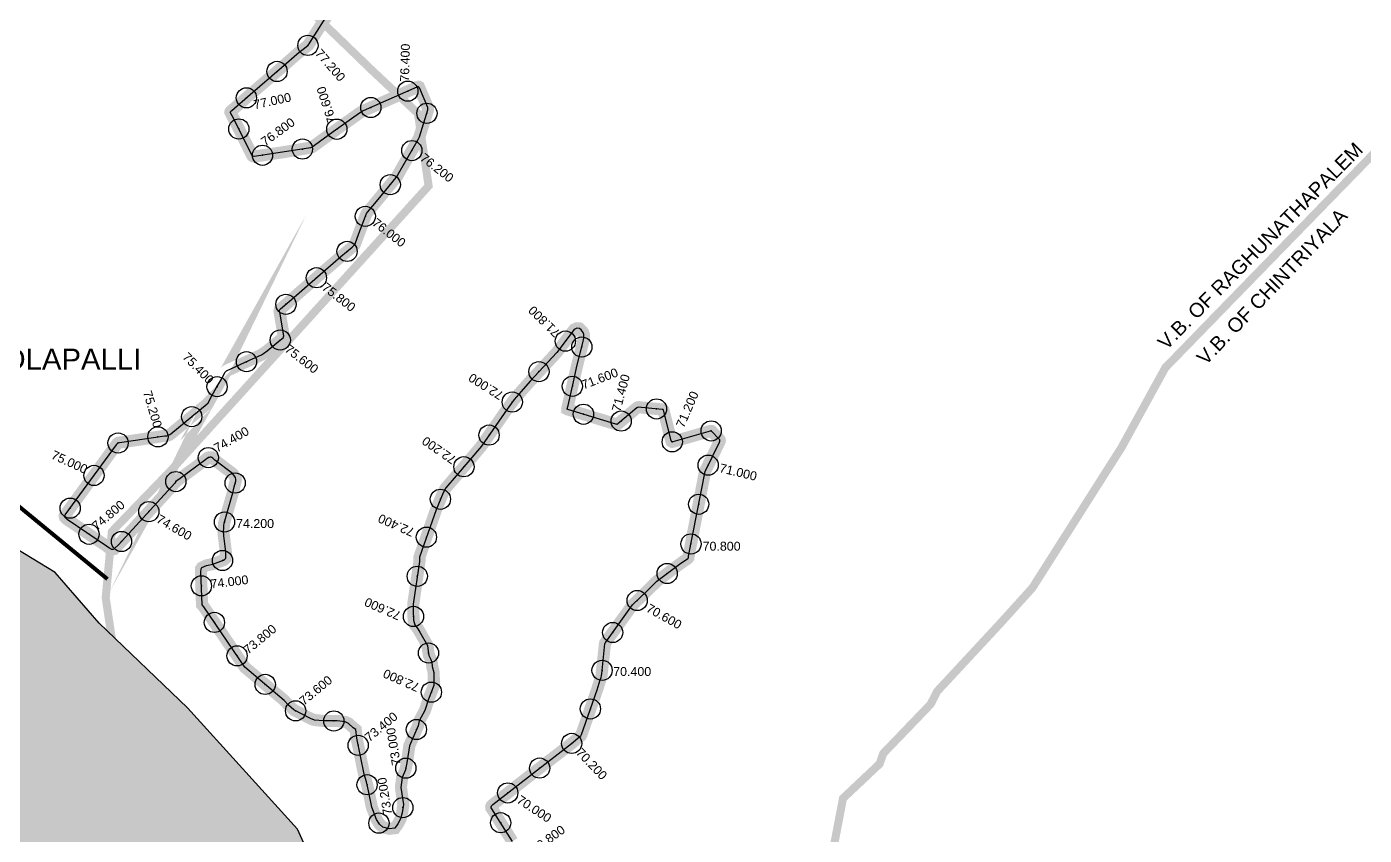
# Model space of a CAD drawing. Header units: millimetres. Extents: x 345922 to 402103, y 1833175 to 1858598.
# Drawn here: x 380211 to 383521, y 1846127 to 1848127 of the extents above; entities that cross this region are included whole.
import ezdxf

# ---------------------------------------------------------------- set-up
doc = ezdxf.new("R2010")
doc.units = ezdxf.units.MM
doc.header["$PDMODE"] = 32
doc.header["$PDSIZE"] = 50
doc.linetypes.add('JIS_02_1.0', pattern=[2, 1, -1])
for name, color, linetype in [('BND', 160, 'Continuous'), ('FRL', 3, 'Continuous'), ('points', 161, 'Continuous'), ('STREAM111', 4, 'Continuous'), ('TEXT', 7, 'Continuous'), ('VILLAGE AREA', 44, 'Continuous')]:
    doc.layers.add(name, color=color, linetype=linetype)
doc.styles.get("Standard").update_dxf_attribs({"font": 'arial.ttf'})

msp = doc.modelspace()

# ---------------------------------------------------------------- hatches: boundary and pattern name
at = {"layer": 'STREAM111'}
h = msp.add_hatch(dxfattribs=at)
h.set_pattern_fill('DASH', color=4, scale=500, angle=45)
h.set_pattern_definition([(45, (0, 0), (7.105427357601002e-15, 88.38834764831844), [62.5, -62.5])])
h.paths.add_polyline_path([(375577.0392174952, 1846618.815014651), (375905.3587815179, 1846141.773217457), (376031.4791875139, 1846235.354325118), (376238.6604008653, 1846424.019387786), (376382.2353374952, 1846548.72256961), (376544.5373733339, 1846617.309335019), (376756.7780857147, 1846710.83679842), (376931.5649816997, 1846810.599436318), (377193.7447526449, 1846997.65436312), (377346.3105764424, 1847086.767241012), (377459.4994852259, 1847142.522066299), (377543.2283874291, 1847175.045701544), (377659.5185506007, 1847195.179255785), (377800.6176028144, 1847190.533110216), (377901.4022580878, 1847168.850738075), (378061.1073085443, 1847130.132139361), (378219.2621138284, 1847068.182350606), (378488.2957410166, 1847005.575165454), (378706.8482204588, 1846933.848242237), (378853.5905012789, 1846904.221957974), (379034.6765576003, 1846840.291352375), (379412.9214807738, 1846644.784714408), (379594.0075370957, 1846566.820613845), (379861.5910088692, 1846395.28082746), (380024.4794484383, 1846245.096024573), (380277.1495463736, 1845924.759409086), (380518.5171421731, 1845543.036113312), (380731.725134193, 1845233.639362685), (380941.2687714348, 1844797.394379838), (381122.2944682838, 1844516.124550518), (381283.2063261578, 1844222.80034836), (381319.4113127189, 1843917.421773366), (381330.9029157319, 1843655.608535604), (381348.5469826432, 1843538.650829866), (381406.3755590234, 1843204.545711636), (381427.2278464757, 1843118.028987173), (381444.871913387, 1842896.930571493), (381490.0960567424, 1842511.035188908), (381515.8447198416, 1842328.429204161), (381541.3034282619, 1842152.225554704), (381625.4090041313, 1842051.313590085), (381644.7882148508, 1841996.469444456), (381683.5466362888, 1841927.107576804), (381698.081044328, 1841890.00712535), (381706.1554607798, 1841848.067484576), (381706.1554607798, 1841793.223338948), (381702.9839143481, 1841666.633782274), (381725.5927388392, 1841523.071011713), (381744.9719495582, 1841410.156594244), (381762.7363533916, 1841332.729411056), (381772.425958751, 1841274.659139216), (381783.7303709965, 1841214.975650203), (381804.7243886015, 1841158.518441469), (381885.8406425212, 1841027.54079851), (381890.9051078363, 1840970.886232198), (381904.0722592291, 1840945.59395732), (381922.3034939152, 1840918.27834359), (381944.5864536619, 1840888.939391007), (381984.0882898624, 1840845.436758331), (382067.9275964159, 1840717.848858875), (382204.5054185631, 1840565.188843773), (382288.3126352697, 1840481.810736466), (382319.9253356764, 1840433.937735007), (382347.4584234175, 1840401.343383815), (382362.7549652942, 1840378.934748115), (382390.2880530374, 1840337.173206761), (382486.1450068624, 1840296.430190738), (382532.0338684536, 1840263.835839547), (382557.5277228954, 1840237.352948461), (382590.6776797263, 1840185.454530304), (382612.3849323585, 1840149.317602886), (382645.4626870367, 1840112.148130202), (382685.7759379111, 1840086.33603919), (382734.359200488, 1840036.776793634), (382779.8408266566, 1839993.41235748), (382838.7608398151, 1839938.690693723), (382866.6702192021, 1839905.65124804), (382930.9725399605, 1839840.827372155), (382950.6122896662, 1839794.365608334), (382998.1618007802, 1839728.286562904), (383021.9361743151, 1839679.759862614), (383041.5763060428, 1839657.045099271), (383066.3844310408, 1839638.460362929), (383092.2266895233, 1839609.550790183), (383145.9779453703, 1839521.789680742), (383230.3753860286, 1839422.720490508), (383300.453497019, 1839363.190142347), (383351.538621506, 1839325.247724334), (383418.9972078184, 1839286.651145293), (383500.2097312747, 1839236.933366602), (383636.6626322355, 1839211.472236216), (383757.5687669241, 1839162.115740521), (383806.9825452737, 1839124.31059464), (383841.6770169474, 1839089.655928937), (383891.0907952972, 1839047.650348238), (383925.7856489933, 1839026.647557889), (384066.6673307031, 1838990.942783483), (384296.9585813758, 1838951.756288622), (384446.7581840574, 1838919.091375548), (384529.042661175, 1838924.359944704), (384578.6241471707, 1838939.111845901), (384622.9310557657, 1838958.078664048), (384703.1056255184, 1838953.863747098), (384975.6954952666, 1838918.927912324), (385028.320168311, 1838895.640026273), (385074.9497705095, 1838872.352140222), (385120.2468800631, 1838851.06047754), (385227.6244705714, 1838825.748020115), (385378.9559813702, 1838824.683429277), (385407.7302585065, 1838833.19938565), (385470.607255279, 1838854.489045484), (385533.4846340731, 1838869.391776555), (385621.9387660776, 1838867.262748945), (385756.2187260476, 1838836.392850032), (385847.8703819782, 1838816.16762697), (385948.8903627879, 1838831.93435593), (386045.870461218, 1838831.93435593), (386102.3535562041, 1838839.385721465), (386171.6248367846, 1838852.159424927), (386230.2392323657, 1838890.480843441), (386358.1249085277, 1838898.996645748), (386408.213337684, 1838913.899376819), (386662.3037933201, 1839013.763235583), (386777.8925641469, 1839042.896819194), (386930.4790171313, 1839097.019477283), (387043.9074536928, 1839128.311052771), (387113.0446445601, 1839133.706109492), (387165.9776093379, 1839114.283874483), (387196.2249632077, 1839098.098550254), (387250.2386681511, 1839091.624420562), (387322.6165514276, 1839089.466428687), (387561.0895667268, 1839129.637708588), (387680.3396361565, 1839139.99536089), (387815.143730276, 1839162.436658425), (387899.8284514581, 1839177.973059845), (388210.9261362296, 1839361.552428802), (388399.5811939306, 1839422.517278451), (388566.0411569389, 1839533.362445625), (388799.0856399815, 1839644.207612799), (389370.979794128, 1839940.498495298), (389756.5943032106, 1840142.040177011), (389900.0787006327, 1840276.401400863), (390324.9150238082, 1840968.019694264), (390748.1529670425, 1841448.089922408), (391056.6143181696, 1841849.342528538), (391459.4156138585, 1842404.737873675), (391904.1740009792, 1842927.79939195), (392069.1650894974, 1843171.41706218), (392485.8188840007, 1843818.61079648), (392665.1571897903, 1844076.558999463), (392851.6687221925, 1844456.315960526), (392988.2969712435, 1844852.824127471), (393124.5940072343, 1845254.076733588), (393253.7174345934, 1845734.146961731), (393346.9732007946, 1845920.442809074), (393433.6841665299, 1846338.989238863), (393519.7667061171, 1846747.407111368), (393684.7574126122, 1847048.346758547), (393792.3603960851, 1847205.981694447), (393928.65743208, 1847363.616630347), (394057.780859439, 1847442.434098298), (394690.3905300265, 1847518.253302531), (395448.9490253653, 1847598.476923965), (396554.6944393783, 1848008.105133028), (396750.1063197413, 1848154.566178964), (396882.2481027203, 1848696.152964396), (396998.5917489685, 1849328.041087015), (397493.6165874851, 1849874.633760362), (397666.7374856399, 1850001.261217086), (397769.708834695, 1850075.543466442), (397872.6801837502, 1850221.250825203), (397978.5121133509, 1850318.389115733), (398124.3879683316, 1850466.953614446), (398253.1022501561, 1850526.950780296), (398453.3723039681, 1850613.756068962), (398605.0892749386, 1850696.743158681), (398776.6736807124, 1850770.709882418), (398912.1356166686, 1850837.460344181), (399129.8197601656, 1850947.032778374), (399345.4822433716, 1851093.658520055), (399446.9705831218, 1851144.343828481), (399656.2697262999, 1851545.983754634), (399796.7655658154, 1851759.217755858), (399813.1871624084, 1851864.923460551), (399835.8464138, 1852149.881919948), (399859.1994170973, 1852292.752937563), (399859.1994170973, 1852365.646288743), (399847.5229154485, 1852406.466645519), (399803.7363207889, 1852514.348829902), (399735.0155338677, 1852682.040220567), (399669.0888556736, 1852885.306816753), (399610.4786623337, 1853028.421411519), (399606.8169817088, 1853088.768613604), (399610.4786623337, 1853132.657641913), (399625.1250028116, 1853189.347335101), (399657.4008933657, 1853422.298298146), (399759.2976146067, 1853772.836631583), (399801.6932672636, 1853877.782178361), (399834.8722577649, 1853953.269217927), (399922.5298739531, 1854201.138164504), (400051.7033461905, 1854553.447786052), (400103.9314804256, 1854675.172732641), (400167.7662062875, 1854785.3047318), (400295.4348939682, 1854964.993799276), (400394.0882486463, 1855092.514988482), (400486.9383075114, 1855202.646987641), (400573.9854525832, 1855289.59340007), (400655.2293018428, 1855393.929002547), (400707.4574360774, 1855480.875260911), (400788.7012853366, 1855591.007260069), (400829.3232099661, 1855695.342862546), (400800.3074949416, 1855747.510586751), (400655.2293018424, 1855834.456999181), (400626.2135868183, 1855863.439136657), (400475.3320979053, 1855921.403257545), (400261.980847645, 1855954.661784005), (400123.1773654756, 1855775.580966112), (400036.4247593454, 1855706.259463554), (399938.1056738948, 1855579.169811097), (399781.9515569181, 1855423.196353972), (399781.9515339437, 1855423.196331024), (399648.9314661925, 1855290.329986002), (399544.8285680491, 1855157.463657215), (399418.3357440064, 1854904.94502157), (399397.9991862189, 1854857.54792765), (399382.1819483895, 1854794.351905135), (399359.5135284705, 1854653.554297576), (399370.8114463421, 1854628.727299736), (399393.4076641084, 1854592.615176823), (399431.8211197036, 1854561.017165565), (399461.1963174058, 1854524.905042653), (399486.0518131283, 1854491.049975568), (399510.907690873, 1854439.138924059), (399508.6480308943, 1854333.059765214), (399513.1673508518, 1854247.293646622), (399517.6866708095, 1854195.382595111), (399517.6866708095, 1854129.929362703), (399495.0904530435, 1854035.13532893), (399461.4706466987, 1853962.696938007), (399343.9158009071, 1853750.028432619), (399263.5435802954, 1853571.35687832), (399239.745753456, 1853370.45136459), (399220.4259359634, 1853181.498980782), (399229.3516594563, 1853051.909825436), (399268.0499913931, 1852935.800251395), (399303.7775002151, 1852807.716930031), (399323.111518583, 1852715.614793828), (399355.8899789666, 1852663.333643078), (399408.002457718, 1852504.039774374), (399435.4593767615, 1852295.411516243), (399444.3443910786, 1852095.194776473), (399425.0614958617, 1851906.888404606), (399354.706572691, 1851736.842942373), (399314.8219943038, 1851679.299390571), (399208.3239500272, 1851550.583420396), (399103.4438588094, 1851439.922567636), (398851.1331203307, 1851234.407919066), (398759.0120422143, 1851183.288978922), (398642.0337519614, 1851136.551618585), (398430.0090032781, 1851062.06361647), (398310.6099371469, 1851006.612731007), (398217.3433217559, 1850949.844240812), (398099.3037527543, 1850866.87485025), (397881.9726103313, 1850781.854028152), (397832.4248096607, 1850725.085537958), (397804.7368897118, 1850668.317047762), (397772.676046894, 1850586.803474889), (397755.1890890412, 1850512.567845051), (397725.6446413273, 1850420.690591256), (397686.4303442548, 1850352.508841637), (397621.0750759169, 1850272.72178531), (397440.6131926912, 1850242.350060805), (397285.9003365721, 1850243.17170247), (397222.7234825063, 1850203.907386882), (397132.8717042641, 1850125.378373903), (397007.8320504606, 1849982.087427471), (396842.6910182416, 1849749.613616291), (396827.0217724278, 1849662.414603814), (396744.1123287521, 1849438.176299444), (396635.8060396946, 1849147.221990088), (396517.8725038953, 1848864.632619013), (396474.645039461, 1848746.242531189), (396409.0398357179, 1848625.997258956), (396335.1346937203, 1848508.999991203), (396254.2569219473, 1848417.073484725), (396026.7238707037, 1848336.057020331), (395843.0895119344, 1848284.044277614), (395795.1511437963, 1848276.208901108), (395731.5227018979, 1848257.92622866), (395645.2334499075, 1848207.43115584), (395580.7349677134, 1848158.677489913), (395423.695061494, 1848103.64735218), (395304.18238836, 1848033.815446764), (395205.6907975815, 1847985.061399033), (395069.696588606, 1847925.514141181), (394998.4659447524, 1847894.278394779), (394932.4479689, 1847853.498700117), (394657.6979539861, 1847849.68753511), (394443.4919508558, 1847865.127678658), (394158.0818122114, 1847834.071761838), (393974.7920613494, 1847763.48770304), (393824.4047918487, 1847659.509561272), (393622.8394611919, 1847494.850968113), (393458.2134473833, 1847317.892567228), (393348.5448210126, 1847179.869367101), (393155.2756417029, 1846957.981828419), (392957.6827692395, 1846727.356710993), (392773.2484278271, 1846494.570584347), (392707.4463052797, 1846387.21920647), (392630.4472659153, 1846172.670317627), (392582.3555283181, 1845941.226994724), (392553.7559121826, 1845802.553582852), (392518.8993903791, 1845722.040335797), (392446.9492355493, 1845405.911032722), (392398.9957198123, 1845166.057718708), (392333.7493248519, 1844840.704418896), (392279.4697925287, 1844693.235012252), (392170.9107278822, 1844560.946122608), (392036.2248928455, 1844326.254031654), (391942.7386372497, 1844121.7801801), (391762.366692901, 1843813.210591224), (391599.3586321526, 1843500.395726479), (391377.6725546352, 1843259.075904273), (391013.4522916626, 1842919.121665549), (390889.6414869354, 1842795.453522719), (390654.6255211312, 1842545.575569514), (390479.3497975669, 1842304.143497006), (390312.7687965917, 1842037.216097457), (390155.2943435878, 1841823.197915823), (390133.9456943762, 1841745.897929107), (390094.4293920221, 1841528.650451377), (390015.9714494012, 1841369.260749932), (389854.1051390272, 1841171.86897609), (389790.4918447274, 1841124.213759544), (389737.4799772063, 1841060.673598083), (389616.7422418963, 1840935.860807619), (389554.4534158996, 1840853.788274059), (389431.9339441017, 1840667.913992064), (389330.5065590345, 1840558.161068616), (389163.5733763509, 1840420.970200657), (389065.2285279503, 1840318.813644569), (388934.0408418643, 1840254.606471962), (388805.4774775367, 1840207.433473549), (388651.699985736, 1840153.462459411), (388550.6853727777, 1840125.945099723), (388422.1220084489, 1840107.600193264), (388315.539705645, 1840090.257903446), (388267.0001671211, 1840070.602646525), (388207.9661817444, 1840043.085286836), (388106.9515687831, 1839952.670723195), (388032.2928336723, 1839887.148618484), (388024.5798649306, 1839887.148618484), (387989.8729256804, 1839894.852272697), (387961.592355869, 1839906.407944919), (387939.7400489467, 1839905.123938916), (387902.4618045412, 1839879.444582468), (387787.7831093618, 1839816.378621262), (387706.8002511117, 1839759.884266157), (387490.6260066633, 1839667.214387782), (387271.9429409116, 1839588.738063721), (387053.1235467567, 1839522.986876759), (386750.8493953253, 1839429.135315787), (386619.7327136126, 1839389.33227511), (386412.5570904854, 1839330.08855122), (386257.0177434233, 1839312.112848985), (386131.0436720252, 1839313.396854988), (386061.6288467997, 1839312.112848985), (385958.9195960546, 1839324.86394874), (385856.1885706339, 1839340.805018805), (385803.6945616992, 1839365.432505929), (385776.6523082147, 1839367.021191322), (385728.9316868332, 1839370.198943913), (385666.8937429672, 1839365.432505929), (385560.0984270338, 1839362.205882459), (385549.7592430852, 1839364.589101451), (385538.6238633943, 1839370.944606631), (385530.6704264976, 1839380.477864402), (385511.5816099098, 1839382.861083394), (385489.3117972536, 1839378.888797205), (385320.8042108611, 1839396.649543931), (384973.1525824714, 1839431.938137096), (384691.7366766884, 1839436.711447547), (384652.3339813366, 1839428.542374566), (384641.0367116674, 1839428.542374566), (384630.9938526503, 1839409.734721965), (384602.1225264262, 1839405.973191444), (384453.9969829994, 1839422.273157032), (384211.4659139818, 1839496.376682774), (384038.2341697373, 1839567.846144462), (383876.1444322586, 1839675.891259748), (383766.9340207977, 1839732.314217552), (383620.165134325, 1839824.705379191), (383568.4777351081, 1839862.432552891), (383475.0444961148, 1839969.657935529), (383347.6465502847, 1840109.201478181), (383210.4774555196, 1840248.197132453), (383043.2952841538, 1840405.534256953), (382951.8492209793, 1840496.874312872), (382812.5092857422, 1840697.968819458), (382768.774376697, 1840763.495505817), (382727.0275901941, 1840807.179963389), (382689.256102053, 1840854.835561739), (382659.4371040834, 1840902.491541893), (382572.640407482, 1840983.380483835), (382547.9564460239, 1841001.872002933), (382509.6964477724, 1841020.363522031), (382473.904561648, 1841036.389734332), (382449.2206001895, 1841043.786036528), (382414.6632434928, 1841043.786036528), (382403.5553188273, 1841038.85504113), (382387.5111699056, 1841028.993050332), (382361.5926790198, 1841016.665370933), (382344.3140006714, 1841017.898215234), (382325.8017396221, 1841020.363522031), (382313.4592855298, 1841022.829210632), (382299.8832487371, 1841028.993050331), (382293.712495053, 1841031.458357129), (382281.3700409614, 1841043.786036528), (382270.2621162956, 1841069.674239628), (382235.6659438732, 1841140.301060444), (382233.1978317449, 1841157.559735242), (382225.7925486354, 1841182.215094037), (382218.3872655247, 1841209.336141438), (382218.3872655247, 1841269.741694131), (382214.6846239699, 1841289.465675726), (382196.1638423944, 1841365.086107757), (382194.9293129677, 1841382.344782555), (382188.7585592843, 1841418.094976451), (382181.3532761741, 1841441.517490948), (382175.18252249, 1841463.707161147), (382167.7772393808, 1841488.362519942), (382157.9038441424, 1841508.08688334), (382131.9853532568, 1841542.60461474), (382095.7835351996, 1841609.782220502), (382067.5881706401, 1841624.475555921), (382040.6197617068, 1841631.821841826), (382002.618219386, 1841639.168509535), (381977.6047976199, 1841647.837363622), (381941.9397726491, 1841666.758793739), (381925.1798996117, 1841694.260117671), (381913.209508453, 1841728.935915821), (381885.6759046827, 1841819.809789368), (381860.5337283145, 1841928.949154194), (381859.3370678886, 1841955.255050592), (381859.3370678886, 1841969.603617226), (381860.5337283144, 1841992.322085613), (381882.0821365052, 1842041.346068594), (381908.4200265745, 1842121.844043499), (381915.6028293048, 1842150.540794963), (381916.8004364556, 1842172.063835817), (381908.4200265745, 1842199.565159748), (381875.2619294577, 1842268.987007938), (381865.7179945266, 1842297.584108625), (381844.7224737477, 1842335.713703475), (381821.790900302, 1842381.809633517), (381817.9737050195, 1842437.097488779), (381812.2346579453, 1842571.10182266), (381812.2346579453, 1842645.454284445), (381817.9604508692, 1842779.421965167), (381819.8690485104, 1842857.587500978), (381835.1387763654, 1842926.220542626), (381842.7797940057, 1843075.528716118), (381837.0540010818, 1843144.161757766), (381825.6024152343, 1843199.449613028), (381796.9715571655, 1843308.118595638), (381794.2506694567, 1843356.249921457), (381785.8986613262, 1843407.491420603), (381779.9333469722, 1843469.45816882), (381770.3894120408, 1843551.683042075), (381766.789963513, 1843698.611432808), (381753.6664612794, 1843798.71121211), (381716.2500094324, 1843823.006894159), (381667.3099383314, 1843941.111769705), (381622.6584459155, 1844089.777797415), (381544.3557838376, 1844421.844324334), (381503.4251854528, 1844633.693433078), (381417.8434766732, 1844942.175498353), (381392.4004311546, 1845025.035022047), (381249.4841004083, 1845377.702537159), (381113.0300533817, 1845632.51751527), (380988.4412268637, 1845905.110390029), (380881.651186148, 1846142.147625556), (380609.3417205295, 1846442.194156512), (380390.7812186249, 1846651.714723157), (380281.837338022, 1846776.73928508), (380168.2580027807, 1846846.197289445), (380063.949958837, 1846871.665352767), (379950.3706235958, 1846878.611076171), (379704.0871690295, 1846971.779413488), (379507.0612458243, 1847031.97640196), (379182.5480953762, 1847129.217762137), (378882.2196100652, 1847227.792094806), (378763.4130681456, 1847285.679491204), (378605.4874760481, 1847358.038852247), (378396.5757031525, 1847426.371255938), (378228.5078096544, 1847472.681265494), (378090.8660563086, 1847507.413734145), (377969.1618777153, 1847532.015796729), (377732.5202757614, 1847550.154360124), (377636.4780412787, 1847552.438531434), (377526.7154875841, 1847538.733965768), (377490.1277150043, 1847513.60915981), (377437.533221696, 1847506.756954009), (377378.0783777709, 1847511.325142565), (377263.7426390203, 1847522.745536921), (377211.148145712, 1847513.60915981), (377158.5532703815, 1847502.188765454), (377071.6581700546, 1847483.916165297), (376993.9094398397, 1847458.791359339), (376888.7204532229, 1847413.109781914), (376822.4056407023, 1847374.280564354), (376709.9968207912, 1847298.467060536), (376680.2693988282, 1847261.921860221), (376641.3948427101, 1847220.808471352), (376588.8003494022, 1847197.96768264), (376416.7991576542, 1847133.720935159), (376268.162047841, 1847110.880146446), (376174.4065968971, 1847049.210140175), (376071.28778736, 1846904.798932314), (375938.6577802977, 1846776.89057715), (375657.074349227, 1846659.92840352)])

# ---------------------------------------------------------------- linework, layer by layer
at = {"layer": 'BND', "linetype": 'JIS_02_1.0', "lineweight": 30, "ltscale": 50}
for points in [[(381693.4151394584, 1843670.078749499, 20, 20, 0), (381403.1806824381, 1844191.643510352, 20, 20, 0), (381159.1189614779, 1844626.078894486, 20, 20, 0), (381019.2653563477, 1844840.277204647, 20, 20, 0), (380959.1613033373, 1844942.050461374, 20, 20, 0), (380860.8242715875, 1845146.044171473, 20, 20, 0), (380778.4516961345, 1845334.62500814, 20, 20, 0), (380664.4905222919, 1845490.65302014, 20, 20, 0), (380503.7083644912, 1845746.841501931, 20, 20, 0), (380454.2910402617, 1845983.775910267, 20, 20, 0), (380448.6460687466, 1846097.64472217, 20, 20, 0), (380449.2672962332, 1846226.329021598, 20, 20, 0), (380425.0203682315, 1846416.85577567, 20, 20, 0), (380424.0281366577, 1846599.264874738, 20, 20, 0), (380406.8238881928, 1846714.63012156, 20, 20, 0), (380422.0160225868, 1846878.27202171, 20, 20, 0), (380568.2549421153, 1847029.605576475, 20, 20, 0), (381205.7248975029, 1847733.047216967, 20, 20, 0), (381179.2956528924, 1847912.3176537, 20, 20, 0), (381065.3384011192, 1848019.179656577, 20, 20, 0), (380797.7538178957, 1848277.408621526, 20, 20, 0)], [(383554.8769092722, 1847824.343882032, 20, 20, 0), (383028.5163826698, 1847283.72191843, 20, 20, 0), (382919.9514720193, 1847086.166170573, 20, 20, 0), (382699.4324131143, 1846739.008189129, 20, 20, 0), (382621.3229900371, 1846652.655856589, 20, 20, 0), (382464.0641586063, 1846483.388937502, 20, 20, 0), (382447.7272292689, 1846451.459595152, 20, 20, 0), (382330.5645984507, 1846329.67840528, 20, 20, 0), (382321.601208338, 1846304.128299496, 20, 20, 0), (382230.9938981012, 1846218.701384369, 20, 20, 0), (382230.9938981012, 1846218.701384369, 20, 20, 0), (382230.9938981012, 1846218.701384369, 20, 20, 0), (382032.5825265399, 1845186.051104074, 20, 20, 0), (382032.5825265399, 1845186.051104074, 20, 20, 0), (381693.4151394584, 1843670.078749499, 20, 20, 0)]]:
    msp.add_lwpolyline(points, format="xyseb", dxfattribs=at)
at = {"layer": 'BND', "linetype": 'JIS_02_1.0', "lineweight": 30, "ltscale": 50, "const_width": 10}
msp.add_lwpolyline([(380411.1173958342, 1846760.877589527), (380177.1674275205, 1846952.942557683), (379796.1345584905, 1846720.941698174), (379504.0250566906, 1846549.122910486), (378900.8182414814, 1846855.622102489), (378889.7736077996, 1846838.301488669), (378778.4728319027, 1846889.160967189), (378573.2899062518, 1846929.410967939), (378504.0638970091, 1846967.851678045), (378429.8085413548, 1846973.904721742), (378334.0227939934, 1847009.894508356), (378110.4680043662, 1847066.017431537), (377905.3208875044, 1847151.008016264), (377751.3191926964, 1847170.837141254), (377576.9588065285, 1847146.324880432), (377458.2094402338, 1847098.281083569), (377151.9512834816, 1846926.703310331)], dxfattribs=at)
at = {"layer": 'FRL', "color": 84, "const_width": 30}
msp.add_lwpolyline([(380963.008046516, 1848167.297777744), (380912.4753456135, 1848088.685316605), (380909.8376371374, 1848084.074413993), (380907.9536748181, 1848081.251543731), (380898.4433061968, 1848073.581059292), (380885.8212154735, 1848064.19204654), (380842.1598311401, 1848026.025202464), (380764.0814030394, 1847958.819945425), (380718.7770939278, 1847919.657461845), (380716.5548191624, 1847917.773949198), (380715.5444499825, 1847916.495730142), (380715.2751973447, 1847915.419470632), (380715.7465238185, 1847913.93952605), (380719.9817442027, 1847906.219078269), (380769.3699870368, 1847808.314682976), (380770.2365935807, 1847806.968129982), (380771.3920689727, 1847806.246762307), (380774.2326574304, 1847805.813941702), (380844.425369054, 1847816.173319763), (380913.5424137022, 1847827.587076432), (380917.7521061418, 1847829.025599416), (380923.5128227586, 1847833.341402389), (380969.4480751772, 1847866.657238991), (381034.6356973472, 1847913.101148208), (381038.9894211379, 1847915.675020836), (381043.9649519186, 1847918.603902308), (381176.5162520084, 1847977.073180333), (381178.8159167535, 1847977.969595217), (381180.7227198655, 1847978.193669685), (381181.8446058565, 1847977.633425009), (381182.9100616539, 1847975.280350565), (381203.8709226942, 1847926.670934201), (381204.113035096, 1847923.849351051), (381204.113035096, 1847920.947147897), (381182.9323650161, 1847854.101463099), (381180.1903950396, 1847848.167058496), (381130.4023039769, 1847761.842574308), (381128.5108176318, 1847757.652908295), (381114.742925264, 1847740.87283138), (381080.6072263188, 1847699.375994983), (381054.2290666968, 1847667.817183038), (381052.2311691295, 1847665.008236986), (381049.2658968156, 1847658.038877463), (381033.1894721008, 1847615.135461856), (381023.7444012749, 1847589.697451709), (381022.249538576, 1847587.131067732), (381016.5938896053, 1847581.848643775), (380988.9490064955, 1847558.447429592), (380950.6224251752, 1847525.65240524), (380878.4514321946, 1847462.770088794), (380855.7664943835, 1847442.817983282), (380839.5500690456, 1847429.020495505), (380837.4358177935, 1847427.100592697), (380837.0034550248, 1847425.468651908), (380836.9072549805, 1847422.7327202), (380837.2436864203, 1847420.812700382), (380847.1968977034, 1847362.19107512), (380847.0735574232, 1847359.851690866), (380845.7176204865, 1847357.573853959), (380834.9622943092, 1847349.119401405), (380806.065467048, 1847325.281856312), (380797.0248126092, 1847319.038193839), (380792.4485926268, 1847315.693458237), (380762.815216982, 1847302.079208381), (380705.9381500321, 1847275.704063811), (380703.987008911, 1847274.198142971), (380701.8587844682, 1847271.363454683), (380695.6366838402, 1847259.145604152), (380682.1189653305, 1847236.303113512), (380669.4202907731, 1847213.601971154), (380665.9033461382, 1847208.144148958), (380660, 1847196), (380660.2597893518, 1847196.465013232), (380657.7013518619, 1847193.807010295), (380567.8932362418, 1847119.990561851), (380565.3562959684, 1847118.180531589), (380562.4571275955, 1847116.732530781), (380558.3984531025, 1847115.501700842), (380552.7449538534, 1847114.994929812), (380446.7585704548, 1847099.186154288), (380441.1249561311, 1847098.455308789), (380437.6859389064, 1847097.651331937), (380435.3448920193, 1847096.043495242), (380433.2228480263, 1847093.120113248), (380306.7281199967, 1846919.639904651), (380305.5242758674, 1846917.368503303), (380305.5242758674, 1846915.096984945), (380305.9254676721, 1846913.760845857), (380307.2631319747, 1846912.157455548), (380311.1423047091, 1846908.549798102), (380409.0755620563, 1846842.256167268), (380412.1053260201, 1846839.834992907), (380416.4985509463, 1846837.111230257), (380419.2252041561, 1846835.295466497), (380421.3459045731, 1846834.236173461), (380425.2847320836, 1846834.236173461), (380427.2538771236, 1846834.841467052), (380429.2232908789, 1846836.959936112), (380438.4638694319, 1846845.585223509), (380577.5710144373, 1846997.865062139), (380580.5053845024, 1847002.261953157), (380583.4400232827, 1847004.460457172), (380587.352785418, 1847006.903278413), (380654.1494742502, 1847056.34475407), (380658.4239270547, 1847060.226449326), (380661.7269743844, 1847061.584937356), (380662.6983798593, 1847061.779057222), (380665.612864999, 1847061.973177088), (380667.3613948537, 1847061.973177088), (380669.3042058035, 1847061.779057222), (380671.6358476583, 1847060.226449326), (380674.3560517031, 1847057.70335911), (380677.0759870327, 1847054.986266039), (380720.8666233808, 1847021.661068624), (380725.9985464123, 1847014.562997917), (380727.972528326, 1847011.802728095), (380729.1567562452, 1847007.465044221), (380728.3672709658, 1847003.127360347), (380724.8143184931, 1846988.931335945), (380721.2613660205, 1846973.946663021), (380699.8211170502, 1846899.274870262), (380699.117351922, 1846892.596515022), (380698.7653350002, 1846885.566661242), (380698.061569872, 1846879.942801621), (380699.117351922, 1846867.640703769), (380703.9813658916, 1846828.341435305), (380703.9813658916, 1846821.492596253), (380703.9813658916, 1846816.165708433), (380703.7274300206, 1846812.360888856), (380701.1880713105, 1846810.331581543), (380698.1408408582, 1846807.795035158), (380672.0808400418, 1846798.021527), (380656.154627128, 1846794.767474276), (380644.9336174962, 1846789.343936059), (380642.7618611897, 1846786.451327739), (380642.3999018053, 1846778.135298212), (380645.1214494262, 1846697.468138553), (380649.5340218474, 1846692.325658755), (380750.7345874017, 1846543.078255593), (380848.4692642106, 1846461.00732497), (380859.1541870035, 1846449.148110598), (380872.2134773693, 1846437.288896226), (380913.7659847548, 1846415.942380562), (380923.2637237613, 1846412.384569446), (380945.8210218489, 1846410.012773376), (380963.6290473603, 1846410.012773376), (380979.0629740141, 1846410.012773376), (380999.2456358137, 1846407.640977306), (381007.5561910338, 1846404.08316619), (381019.4282976132, 1846393.409849853), (381025.3644852605, 1846388.666257713), (381027.7388528333, 1846367.319625039), (381045.9491450103, 1846278.450052724), (381051.8882885249, 1846259.168649485), (381057.0852406365, 1846237.662531955), (381065.2514957903, 1846196.875011185), (381077.1300515346, 1846166.469802469), (381084.5541152855, 1846154.604269548), (381092.7203704392, 1846147.18839923), (381108.310958059, 1846143.480464071), (381122.4166254425, 1846144.963684939), (381129.8404204781, 1846155.345879982), (381136.5220241108, 1846167.952906327), (381140.2340559862, 1846182.784763973), (381143.2036277435, 1846203.549271069), (381137.264484229, 1846245.820012707), (381140.2340559862, 1846270.292454962), (381148.4005798552, 1846288.832247767), (381152.8550718487, 1846311.079975732), (381158.0517552452, 1846348.901171776), (381179.6263618192, 1846398.122083269), (381182.5962022917, 1846409.98749918), (381196.70160096, 1846435.943162303), (381205.610584947, 1846464.123656728), (381218.9737922124, 1846497.49530718), (381218.2203147708, 1846529.677315271), (381214.8167679536, 1846544.636713998), (381213.4554567127, 1846555.516319258), (381211.4132211363, 1846562.31601404), (381206.6480943629, 1846571.835610138), (381204.6061275017, 1846582.715215398), (381203.2445475457, 1846596.314604963), (381184.1697985464, 1846629.823040298), (381179.404671773, 1846637.982627233), (381171.9169225181, 1846647.502340341), (381168.5133757008, 1846659.061774667), (381168.5133757008, 1846665.181523373), (381167.8324513651, 1846677.421137796), (381167.8324513651, 1846699.180231306), (381183.0766650825, 1846804.665130221), (381183.0766650825, 1846814.786392593), (381193.6143319418, 1846845.555034886), (381224.0414923094, 1846932.3977571), (381241.523297559, 1846974.255803881), (381248.4134241926, 1846986.401342129), (381273.9467432025, 1847015.955418896), (381336.2257919672, 1847089.773622492), (381400.1845794937, 1847181.38989145), (381406.5996176406, 1847190.127976647), (381417.0969772188, 1847204.691529982), (381434.5922182288, 1847225.080551455), (381456.7531613854, 1847250.12997084), (381522.6523414247, 1847321.200190681), (381565.6878880399, 1847377.795199864), (381572.6379381648, 1847381.034977347), (381579.1247232722, 1847380.57220214), (381582.8316495586, 1847376.869532438), (381587.9283708979, 1847370.852635668), (381589.7816996836, 1847365.298514106), (381589.7816996836, 1847356.50461506), (381587.4651058803, 1847344.933713737), (381573.5647369153, 1847290.781642806), (381563.8240793612, 1847248.600764977), (381550.5973794212, 1847190.347955759), (381548.6905763093, 1847182.17818894), (381548.7908070816, 1847180.875046718), (381549.8946891538, 1847180.323694815), (381669.223857462, 1847143.83898889), (381670.8737688356, 1847143.552313982), (381672.1652141225, 1847143.516508871), (381673.7433785357, 1847144.376416584), (381720.9534158984, 1847184.348025464), (381722.5176071208, 1847185.542816271), (381724.4499381774, 1847186.002432204), (381783.4697401913, 1847180.292687121), (381785.7207674839, 1847179.997821502), (381787.0490267542, 1847178.302227182), (381805.8991298401, 1847103.224175126), (381806.641321243, 1847101.269871329), (381808.3277778848, 1847100.326535368), (381810.2165770779, 1847100.596009781), (381902.0430126211, 1847127.040541379), (381903.8654391578, 1847127.309079711), (381905.0007609092, 1847127.249404526), (381905.926753514, 1847126.622698075), (381924.8730566441, 1847106.768179042), (381925.9108347752, 1847105.185967573), (381926.183849426, 1847103.821980065), (381926.0199331495, 1847102.021544637), (381925.0369729206, 1847099.784661288), (381889.5496364821, 1847026.731704179), (381849.0128725807, 1846817.68391534), (381848.3703745197, 1846813.690709396), (381847.228066173, 1846812.050577895), (381826.3475509798, 1846797.68348463), (381770.6802398937, 1846755.771262142), (381745.4118740784, 1846730.651519647), (381710.5613926815, 1846697.094993132), (381643.9184089481, 1846605.029288126), (381642.4735272777, 1846602.893150531), (381641.8955208666, 1846600.583720879), (381634.0009367875, 1846526.759783785), (381633.7182483893, 1846522.526121949), (381632.5880322268, 1846517.821962234), (381630.5159692624, 1846511.989005445), (381622.4244169363, 1846487.188349673), (381588.8661869718, 1846390.804618501), (381584.0354936879, 1846376.921479283), (381582.1276157151, 1846373.174111698), (381580.189372924, 1846371.668307868), (381559.5877841161, 1846354.485832992), (381467.4861842005, 1846283.602946426), (381364.6950933334, 1846203.315835788), (381361.5368835005, 1846200.336171904), (381360.6595283483, 1846198.057749946), (381360.8349993788, 1846194.902804833), (381363.9932092116, 1846190.521008126), (381377.3139594743, 1846168.954981391), (381412.9923524254, 1846112.19217963)], dxfattribs=at)
at = {"layer": 'FRL', "color": 82}
msp.add_lwpolyline([(381412.9923524254, 1846112.19217963), (381377.3139594743, 1846168.954981391), (381363.9932092116, 1846190.521008126), (381360.8349993788, 1846194.902804833), (381360.6595283483, 1846198.057749946), (381361.5368835005, 1846200.336171904), (381364.6950933334, 1846203.315835788), (381467.4861842005, 1846283.602946426), (381559.5877841161, 1846354.485832992), (381580.189372924, 1846371.668307868), (381582.1276157151, 1846373.174111698), (381584.0354936879, 1846376.921479283), (381588.8661869718, 1846390.804618501), (381622.4244169363, 1846487.188349673), (381630.5159692624, 1846511.989005445), (381632.5880322268, 1846517.821962234), (381633.7182483893, 1846522.526121949), (381634.0009367875, 1846526.759783785), (381641.8955208666, 1846600.583720879), (381642.4735272777, 1846602.893150531), (381643.9184089481, 1846605.029288126), (381710.5613926815, 1846697.094993132), (381745.4118740784, 1846730.651519647), (381770.6802398937, 1846755.771262142), (381826.3475509798, 1846797.68348463), (381847.228066173, 1846812.050577895), (381848.3703745197, 1846813.690709396), (381849.0128725807, 1846817.68391534), (381889.5496364821, 1847026.731704179), (381925.0369729206, 1847099.784661288), (381926.0199331495, 1847102.021544637), (381926.183849426, 1847103.821980065), (381925.9108347752, 1847105.185967573), (381924.8730566441, 1847106.768179042), (381905.926753514, 1847126.622698075), (381905.0007609092, 1847127.249404526), (381903.8654391578, 1847127.309079711), (381902.0430126211, 1847127.040541379), (381810.2165770779, 1847100.596009781), (381808.3277778848, 1847100.326535368), (381806.641321243, 1847101.269871329), (381805.8991298401, 1847103.224175126), (381787.0490267542, 1847178.302227182), (381785.7207674839, 1847179.997821502), (381783.4697401913, 1847180.292687121), (381724.4499381774, 1847186.002432204), (381722.5176071208, 1847185.542816271), (381720.9534158984, 1847184.348025464), (381673.7433785357, 1847144.376416584), (381672.1652141225, 1847143.516508871), (381670.8737688356, 1847143.552313982), (381669.223857462, 1847143.83898889), (381549.8946891538, 1847180.323694815), (381548.7908070816, 1847180.875046718), (381548.6905763093, 1847182.17818894), (381550.5973794212, 1847190.347955759), (381563.8240793612, 1847248.600764977), (381573.5647369153, 1847290.781642806), (381587.4651058803, 1847344.933713737), (381589.7816996836, 1847356.50461506), (381589.7816996836, 1847365.298514106), (381587.9283708979, 1847370.852635668), (381582.8316495586, 1847376.869532438), (381579.1247232722, 1847380.57220214), (381572.6379381648, 1847381.034977347), (381565.6878880399, 1847377.795199864), (381522.6523414247, 1847321.200190681), (381456.7531613854, 1847250.12997084), (381434.5922182288, 1847225.080551455), (381417.0969772188, 1847204.691529982), (381406.5996176406, 1847190.127976647), (381400.1845794937, 1847181.38989145), (381336.2257919672, 1847089.773622492), (381273.9467432025, 1847015.955418896), (381248.4134241926, 1846986.401342129), (381241.523297559, 1846974.255803881), (381224.0414923094, 1846932.3977571), (381193.6143319418, 1846845.555034886), (381183.0766650825, 1846814.786392593), (381183.0766650825, 1846804.665130221), (381167.8324513651, 1846699.180231306), (381167.8324513651, 1846677.421137796), (381168.5133757008, 1846665.181523373), (381168.5133757008, 1846659.061774667), (381171.9169225181, 1846647.502340341), (381179.404671773, 1846637.982627233), (381184.1697985464, 1846629.823040298), (381203.2445475457, 1846596.314604963), (381204.6061275017, 1846582.715215398), (381206.6480943629, 1846571.835610138), (381211.4132211363, 1846562.31601404), (381213.4554567127, 1846555.516319258), (381214.8167679536, 1846544.636713998), (381218.2203147708, 1846529.677315271), (381218.9737922124, 1846497.49530718), (381205.610584947, 1846464.123656728), (381196.70160096, 1846435.943162303), (381182.5962022917, 1846409.98749918), (381179.6263618192, 1846398.122083269), (381158.0517552452, 1846348.901171776), (381152.8550718487, 1846311.079975732), (381148.4005798552, 1846288.832247767), (381140.2340559862, 1846270.292454962), (381137.264484229, 1846245.820012707), (381143.2036277435, 1846203.549271069), (381140.2340559862, 1846182.784763973), (381136.5220241108, 1846167.952906327), (381129.8404204781, 1846155.345879982), (381122.4166254425, 1846144.963684939), (381108.310958059, 1846143.480464071), (381092.7203704392, 1846147.18839923), (381084.5541152855, 1846154.604269548), (381077.1300515346, 1846166.469802469), (381065.2514957903, 1846196.875011185), (381057.0852406365, 1846237.662531955), (381051.8882885249, 1846259.168649485), (381045.9491450103, 1846278.450052724), (381027.7388528333, 1846367.319625039), (381025.3644852605, 1846388.666257713), (381019.4282976132, 1846393.409849853), (381007.5561910338, 1846404.08316619), (380999.2456358137, 1846407.640977306), (380979.0629740141, 1846410.012773376), (380963.6290473603, 1846410.012773376), (380945.8210218489, 1846410.012773376), (380923.2637237613, 1846412.384569446), (380913.7659847548, 1846415.942380562), (380872.2134773693, 1846437.288896226), (380859.1541870035, 1846449.148110598), (380848.4692642106, 1846461.00732497), (380750.7345874017, 1846543.078255593), (380649.5340218474, 1846692.325658755), (380645.1214494262, 1846697.468138553), (380642.3999018053, 1846778.135298212), (380642.7618611897, 1846786.451327739), (380644.9336174962, 1846789.343936059), (380656.154627128, 1846794.767474276), (380672.0808400418, 1846798.021527), (380698.1408408582, 1846807.795035158), (380701.1880713105, 1846810.331581543), (380703.7274300206, 1846812.360888856), (380703.9813658916, 1846816.165708433), (380703.9813658916, 1846821.492596253), (380703.9813658916, 1846828.341435305), (380699.117351922, 1846867.640703769), (380698.061569872, 1846879.942801621), (380698.7653350002, 1846885.566661242), (380699.117351922, 1846892.596515022), (380699.8211170502, 1846899.274870262), (380721.2613660205, 1846973.946663021), (380724.8143184931, 1846988.931335945), (380728.3672709658, 1847003.127360347), (380729.1567562452, 1847007.465044221), (380727.972528326, 1847011.802728095), (380725.9985464123, 1847014.562997917), (380720.8666233808, 1847021.661068624), (380677.0759870327, 1847054.986266039), (380674.3560517031, 1847057.70335911), (380671.6358476583, 1847060.226449326), (380669.3042058035, 1847061.779057222), (380667.3613948537, 1847061.973177088), (380665.612864999, 1847061.973177088), (380662.6983798593, 1847061.779057222), (380661.7269743844, 1847061.584937356), (380658.4239270547, 1847060.226449326), (380654.1494742502, 1847056.34475407), (380587.352785418, 1847006.903278413), (380583.4400232827, 1847004.460457172), (380580.5053845024, 1847002.261953157), (380577.5710144373, 1846997.865062139), (380438.4638694319, 1846845.585223509), (380429.2232908789, 1846836.959936112), (380427.2538771236, 1846834.841467052), (380425.2847320836, 1846834.236173461), (380421.3459045731, 1846834.236173461), (380419.2252041561, 1846835.295466497), (380416.4985509463, 1846837.111230257), (380412.1053260201, 1846839.834992907), (380409.0755620563, 1846842.256167268), (380311.1423047091, 1846908.549798102), (380307.2631319747, 1846912.157455548), (380305.9254676721, 1846913.760845857), (380305.5242758674, 1846915.096984945), (380305.5242758674, 1846917.368503303), (380306.7281199967, 1846919.639904651), (380433.2228480263, 1847093.120113248), (380435.3448920193, 1847096.043495242), (380437.6859389064, 1847097.651331937), (380441.1249561311, 1847098.455308789), (380446.7585704548, 1847099.186154288), (380552.7449538534, 1847114.994929812), (380558.3984531025, 1847115.501700842), (380562.4571275955, 1847116.732530781), (380565.3562959684, 1847118.180531589), (380567.8932362418, 1847119.990561851), (380657.7013518619, 1847193.807010295), (380660.2597893518, 1847196.465013232), (380660, 1847196), (380665.9033461382, 1847208.144148958), (380669.4202907731, 1847213.601971154), (380682.1189653305, 1847236.303113512), (380695.6366838402, 1847259.145604152), (380701.8587844682, 1847271.363454683), (380703.987008911, 1847274.198142971), (380705.9381500321, 1847275.704063811), (380762.815216982, 1847302.079208381), (380792.4485926268, 1847315.693458237), (380797.0248126092, 1847319.038193839), (380806.065467048, 1847325.281856312), (380834.9622943092, 1847349.119401405), (380845.7176204865, 1847357.573853959), (380847.0735574232, 1847359.851690866), (380847.1968977034, 1847362.19107512), (380837.2436864203, 1847420.812700382), (380836.9072549805, 1847422.7327202), (380837.0034550248, 1847425.468651908), (380837.4358177935, 1847427.100592697), (380839.5500690456, 1847429.020495505), (380855.7664943835, 1847442.817983282), (380878.4514321946, 1847462.770088794), (380950.6224251752, 1847525.65240524), (380988.9490064955, 1847558.447429592), (381016.5938896053, 1847581.848643775), (381022.249538576, 1847587.131067732), (381023.7444012749, 1847589.697451709), (381033.1894721008, 1847615.135461856), (381049.2658968156, 1847658.038877463), (381052.2311691295, 1847665.008236986), (381054.2290666968, 1847667.817183038), (381080.6072263188, 1847699.375994983), (381114.742925264, 1847740.87283138), (381128.5108176318, 1847757.652908295), (381130.4023039769, 1847761.842574308), (381180.1903950396, 1847848.167058496), (381182.9323650161, 1847854.101463099), (381204.113035096, 1847920.947147897), (381204.113035096, 1847923.849351051), (381203.8709226942, 1847926.670934201), (381182.9100616539, 1847975.280350565), (381181.8446058565, 1847977.633425009), (381180.7227198655, 1847978.193669685), (381178.8159167535, 1847977.969595217), (381176.5162520084, 1847977.073180333), (381043.9649519186, 1847918.603902308), (381038.9894211379, 1847915.675020836), (381034.6356973472, 1847913.101148208), (380969.4480751772, 1847866.657238991), (380923.5128227586, 1847833.341402389), (380917.7521061418, 1847829.025599416), (380913.5424137022, 1847827.587076432), (380844.425369054, 1847816.173319763), (380774.2326574304, 1847805.813941702), (380771.3920689727, 1847806.246762307), (380770.2365935807, 1847806.968129982), (380769.3699870368, 1847808.314682976), (380719.9817442027, 1847906.219078269), (380715.7465238185, 1847913.93952605), (380715.2751973447, 1847915.419470632), (380715.5444499825, 1847916.495730142), (380716.5548191624, 1847917.773949198), (380718.7770939278, 1847919.657461845), (380764.0814030394, 1847958.819945425), (380842.1598311401, 1848026.025202464), (380885.8212154735, 1848064.19204654), (380898.4433061968, 1848073.581059292), (380907.9536748181, 1848081.251543731), (380909.8376371374, 1848084.074413993), (380912.4753456135, 1848088.685316605), (380963.008046516, 1848167.297777744)], dxfattribs=at)
at = {"layer": 'points'}
for p in [(380907.1162873744, 1848080.576157991), (380830.6890072099, 1848016.151800944), (381154.1773348536, 1847967.219332374), (380754.9149862567, 1847950.896203649), (381062.6832003257, 1847926.860648711), (381201.4884881436, 1847912.664140908), (380736.2953444277, 1847873.879940988), (380978.6756297796, 1847873.231550095), (380794.7384406641, 1847808.84028384), (380893.5351229282, 1847824.283139615), (381164.187509911, 1847820.420648165), (381110.883570661, 1847736.181232511), (381049.1992309334, 1847657.860965141), (381003.9774660949, 1847571.168923133), (380928.1034197458, 1847506.031679974), (380852.7701362585, 1847440.268579591), (380838.6756380974, 1847352.03835415), (381544.0507145619, 1847349.340674989), (381584.85260168, 1847334.756105278), (380755.0584309546, 1847298.482216415), (381478.6965603115, 1847273.795245352), (380682.326547542, 1847236.653889771), (381561.3200428468, 1847237.572529513), (381412.7609823375, 1847198.675970332), (381769.5233137204, 1847181.641904456), (380619.5665794741, 1847162.462699812), (381588.7617375311, 1847168.440155775), (381682.2126488056, 1847151.547145048), (380536.0917602535, 1847112.510963561), (381355.1788920778, 1847116.922547362), (381904.6890494964, 1847127.265788812), (380437.3018471778, 1847097.387536803), (381808.4596190089, 1847100.345345102), (380660.7427666509, 1847061.180149204), (381293.0925392936, 1847038.648576577), (381897.25078655, 1847042.585015305), (380377.8330260115, 1847017.156173667), (380580.3192395532, 1847001.983031604), (380727.1823557935, 1846998.392964143), (381234.8603286378, 1846958.302138866), (381873.8682517591, 1846945.862920222), (380318.9161926278, 1846936.355141842), (380513.4649030298, 1846927.688448997), (380700.6055673133, 1846902.006942429), (380365.5409079637, 1846871.725934383), (380446.0197157566, 1846853.856567579), (381200.2578971087, 1846864.516557332), (381854.831705052, 1846847.691590958), (380695.720507187, 1846806.887316427), (381795.9545673103, 1846774.800441264), (380643.5494847816, 1846744.061452588), (381177.7468124299, 1846767.784319002), (381721.8325174725, 1846707.947635126), (380675.6890837523, 1846653.752998143), (381168.3281594552, 1846668.510785249), (381661.0996451846, 1846628.764759415), (381205.4750419967, 1846578.08563649), (380731.8109493524, 1846570.986240314), (381634.9053675162, 1846535.217308152), (380801.4930997436, 1846500.454711105), (381212.5060826762, 1846481.343635086), (380876.7095747298, 1846434.979143607), (380971.336889817, 1846410.012773376), (381605.9391106451, 1846439.840342), (381175.5623627573, 1846388.850362024), (381031.3262189982, 1846349.812618907), (381559.6711140586, 1846354.555333197), (381149.28093753, 1846293.229148264), (381480.4261407907, 1846293.561747099), (381053.527641842, 1846252.384649103), (381401.5452743403, 1846232.098432943), (381142.0824923576, 1846195.709816232), (381082.7598641133, 1846157.47193705), (381383.991715716, 1846158.330955968)]:
    msp.add_point(p, dxfattribs=at)
at = {"layer": 'STREAM111', "color": 4}
msp.add_lwpolyline([(381622.6584459155, 1844089.777797415), (381544.3557838376, 1844421.844324334), (381503.4251854528, 1844633.693433078), (381417.8434766732, 1844942.175498353), (381392.4004311546, 1845025.035022047), (381249.4841004083, 1845377.702537159), (381113.0300533817, 1845632.51751527), (380988.4412268637, 1845905.110390029), (380881.651186148, 1846142.147625556), (380609.3417205295, 1846442.194156512), (380390.7812186249, 1846651.714723157), (380281.837338022, 1846776.73928508), (380168.2580027807, 1846846.197289445)], dxfattribs=at)

# ---------------------------------------------------------------- texts
at = {"layer": 'points', "color": 1}
for s, rotation, p in [('77.200', 311.0558131480381, (380923.3312392798, 1848059.784616742)), ('76.400', 88.60746095697677, (381157.1195746253, 1847990.638122591)), ('77.000', 12.13845659651649, (380775.3331737916, 1847922.719618625)), ('76.600', 108.0181655407453, (380977.9957754412, 1847891.734694674)), ('76.800', 35.75752748566034, (380801.0167633422, 1847830.577709222)), ('76.200', 322.0399892695751, (381182.5499703186, 1847798.168767819)), ('76.000', 322.0399892695751, (381064.0589141513, 1847637.735028614)), ('75.800', 322.0399892695751, (380939.8430350274, 1847478.173793745)), ('71.800', 135.6237924755862, (381532.8821062249, 1847372.790601137)), ('75.600', 322.0399892695751, (380848.0495854518, 1847325.353542391)), ('75.400', 314.4171011534384, (380594.9368176861, 1847308.316914703)), ('72.000', 147.6597236529436, (381393.0480476592, 1847221.02985665)), ('71.600', 20.97898767536345, (381589.0881896166, 1847229.629064915)), ('71.400', 74.96500263040778, (381679.7095190915, 1847172.977097556)), ('75.200', 286.646944777391, (380498.7293538238, 1847223.023287556)), ('71.200', 66.53063968462419, (381837.0582592618, 1847133.014118765)), ('74.400', 29.99444060341904, (380682.5951708728, 1847073.25922557)), ('72.200', 145.0241144731422, (381276.382145942, 1847061.302546447)), ('75.000', 335.2500255952058, (380269.9527894291, 1847060.087104921)), ('71.000', 346.5371911154862, (381923.4529546384, 1847025.66180368)), ('74.800', 40.2930821200971, (380384.7372921056, 1846880.108423551)), ('74.600', 329.8451651225271, (380530.1559427304, 1846902.744995469)), ('72.400', 156.2035283456661, (381173.0702721155, 1846884.85490245)), ('74.000', 6.969283528005657, (380667.6633783608, 1846737.596482555)), ('72.600', 156.2035283456661, (381139.5430078174, 1846678.238034029)), ('70.600', 330.7124614173757, (381741.9253090904, 1846681.981653988)), ('73.800', 39.63523287213676, (380759.2091038121, 1846573.842561191)), ('72.800', 156.2035283456661, (381185.4983414799, 1846501.305222076)), ('73.600', 39.63523287213676, (380897.2267983583, 1846447.351307669)), ('73.400', 39.63523287213676, (381059.035329144, 1846357.251725219)), ('73.000', 99.13892177019353, (381137.1246447553, 1846301.962405525)), ('70.200', 313.7487869396027, (381568.7285748858, 1846330.195035695)), ('73.200', 99.13892177019353, (381115.4202844592, 1846179.018359953)), ('69.800', 35.48170581759552, (381469.2656801606, 1846081.309556408))]:
    msp.add_text(s, height=22, rotation=rotation, dxfattribs=at).set_placement(p)
for s, p in [('74.200', (380729.3666139493, 1846887.216957904)), ('70.800', (381883.6196776417, 1846831.183789565)), ('70.400', (381662.3973768257, 1846521.380329805))]:
    msp.add_text(s, height=22, dxfattribs=at).set_placement(p)
at = {"layer": 'points', "color": 6}
msp.add_text('70.000', height=22, rotation=326.5397478475883, dxfattribs=at).set_placement((381421.704796053, 1846209.333065569))
at = {"layer": 'TEXT', "color": 6}
for s, rotation, p in [('V.B. OF RAGHUNATHAPALEM', 45.27558292492134, (383030.9533172014, 1847325.55387815)), ('V.B. OF CHINTRIYALA', 46.2234279049718, (383128.2166404801, 1847287.729535208))]:
    msp.add_text(s, height=34.99999999999999, rotation=rotation, dxfattribs=at).set_placement(p)
at = {"layer": 'VILLAGE AREA'}
msp.add_text('OLD GUNDLAPALLI', height=51.89301385122574, dxfattribs=at).set_placement((379826.0876539272, 1847278.781718071))

doc.saveas('drawing.dxf')
